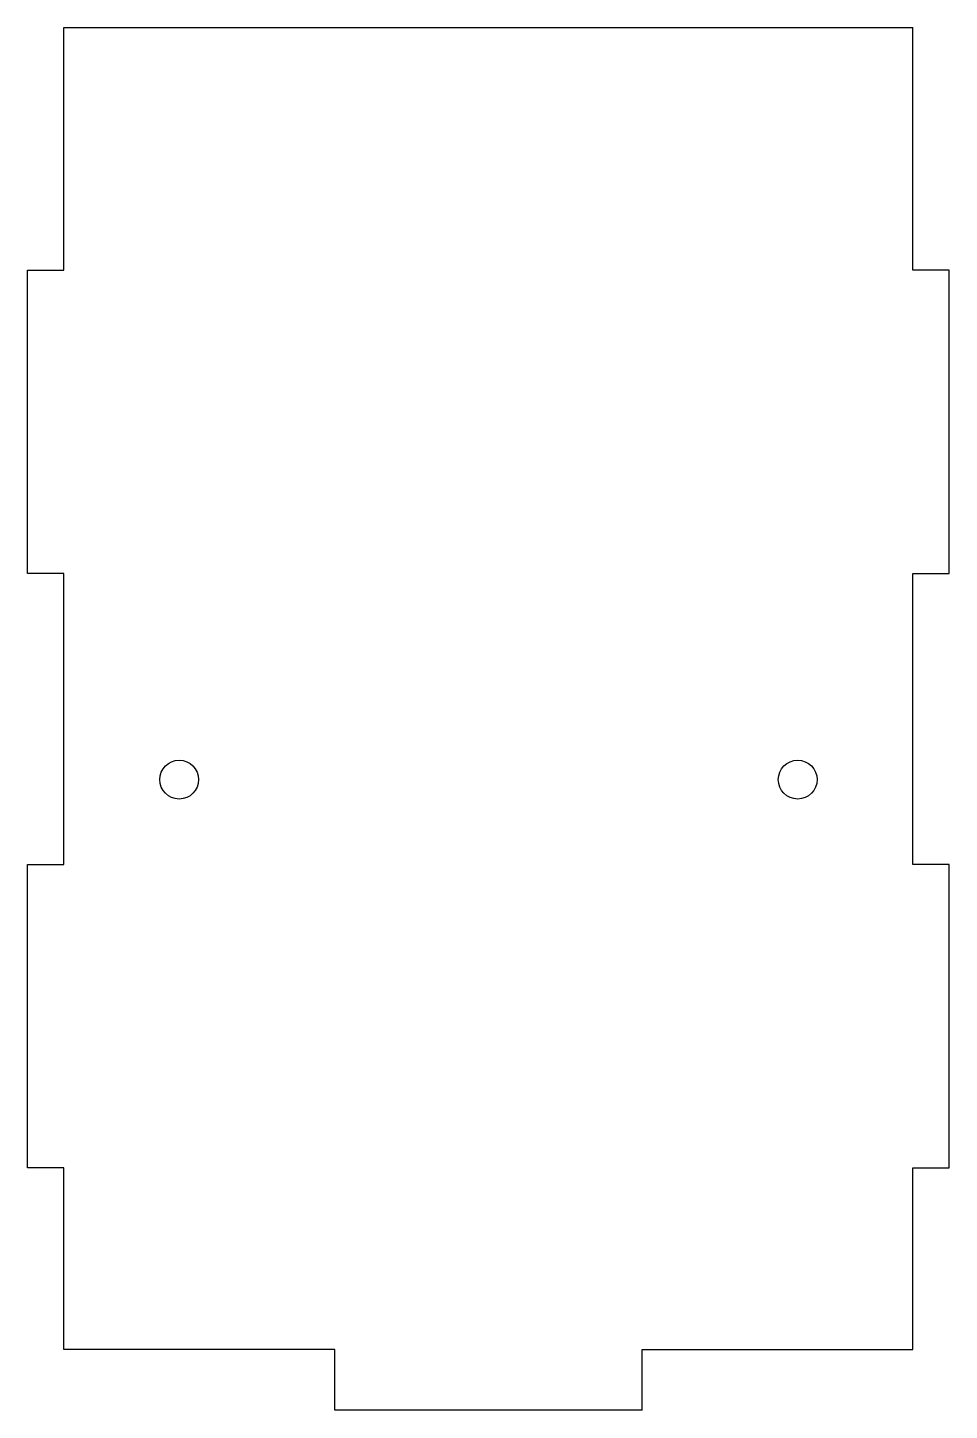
# Model space of a CAD drawing. Header units: millimetres. Extents: x 3 to 79, y 180 to 294.
import ezdxf

# ---------------------------------------------------------------- set-up
doc = ezdxf.new("R2010")
doc.units = ezdxf.units.MM

msp = doc.modelspace()

# ---------------------------------------------------------------- linework, layer by layer
at = {"color": 7, "linetype": 'Continuous', "lineweight": 25}
for p, q in [((6.4, 273.59), (6.4, 293.59)), ((6.4, 293.59), (76.4, 293.59)), ((76.4, 273.59), (76.4, 293.59)), ((3.4, 248.59), (3.4, 273.59)), ((3.4, 273.59), (6.4, 273.59)), ((79.4, 273.59), (76.4, 273.59)), ((79.4, 248.59), (79.4, 273.59)), ((6.4, 248.59), (3.4, 248.59)), ((6.4, 224.59), (6.4, 248.59)), ((76.4, 248.59), (79.4, 248.59)), ((76.4, 224.59), (76.4, 248.59)), ((3.4, 199.59), (3.4, 224.59)), ((3.4, 224.59), (6.4, 224.59)), ((79.4, 224.59), (76.4, 224.59)), ((79.4, 199.59), (79.4, 224.59)), ((6.4, 199.59), (3.4, 199.59)), ((6.4, 184.59), (6.4, 199.59)), ((76.4, 199.59), (79.4, 199.59)), ((76.4, 184.59), (76.4, 199.59)), ((28.74, 184.59), (6.4, 184.59)), ((28.74, 179.59), (28.74, 184.59)), ((54.07, 184.59), (76.4, 184.59)), ((54.07, 179.59), (54.07, 184.59)), ((54.07, 179.59), (28.74, 179.59))]:
    msp.add_line(p, q, dxfattribs=at)
for centre in [(15.9, 231.59), (66.9, 231.59)]:
    msp.add_circle(centre, 1.6, dxfattribs=at)

doc.saveas('drawing.dxf')
